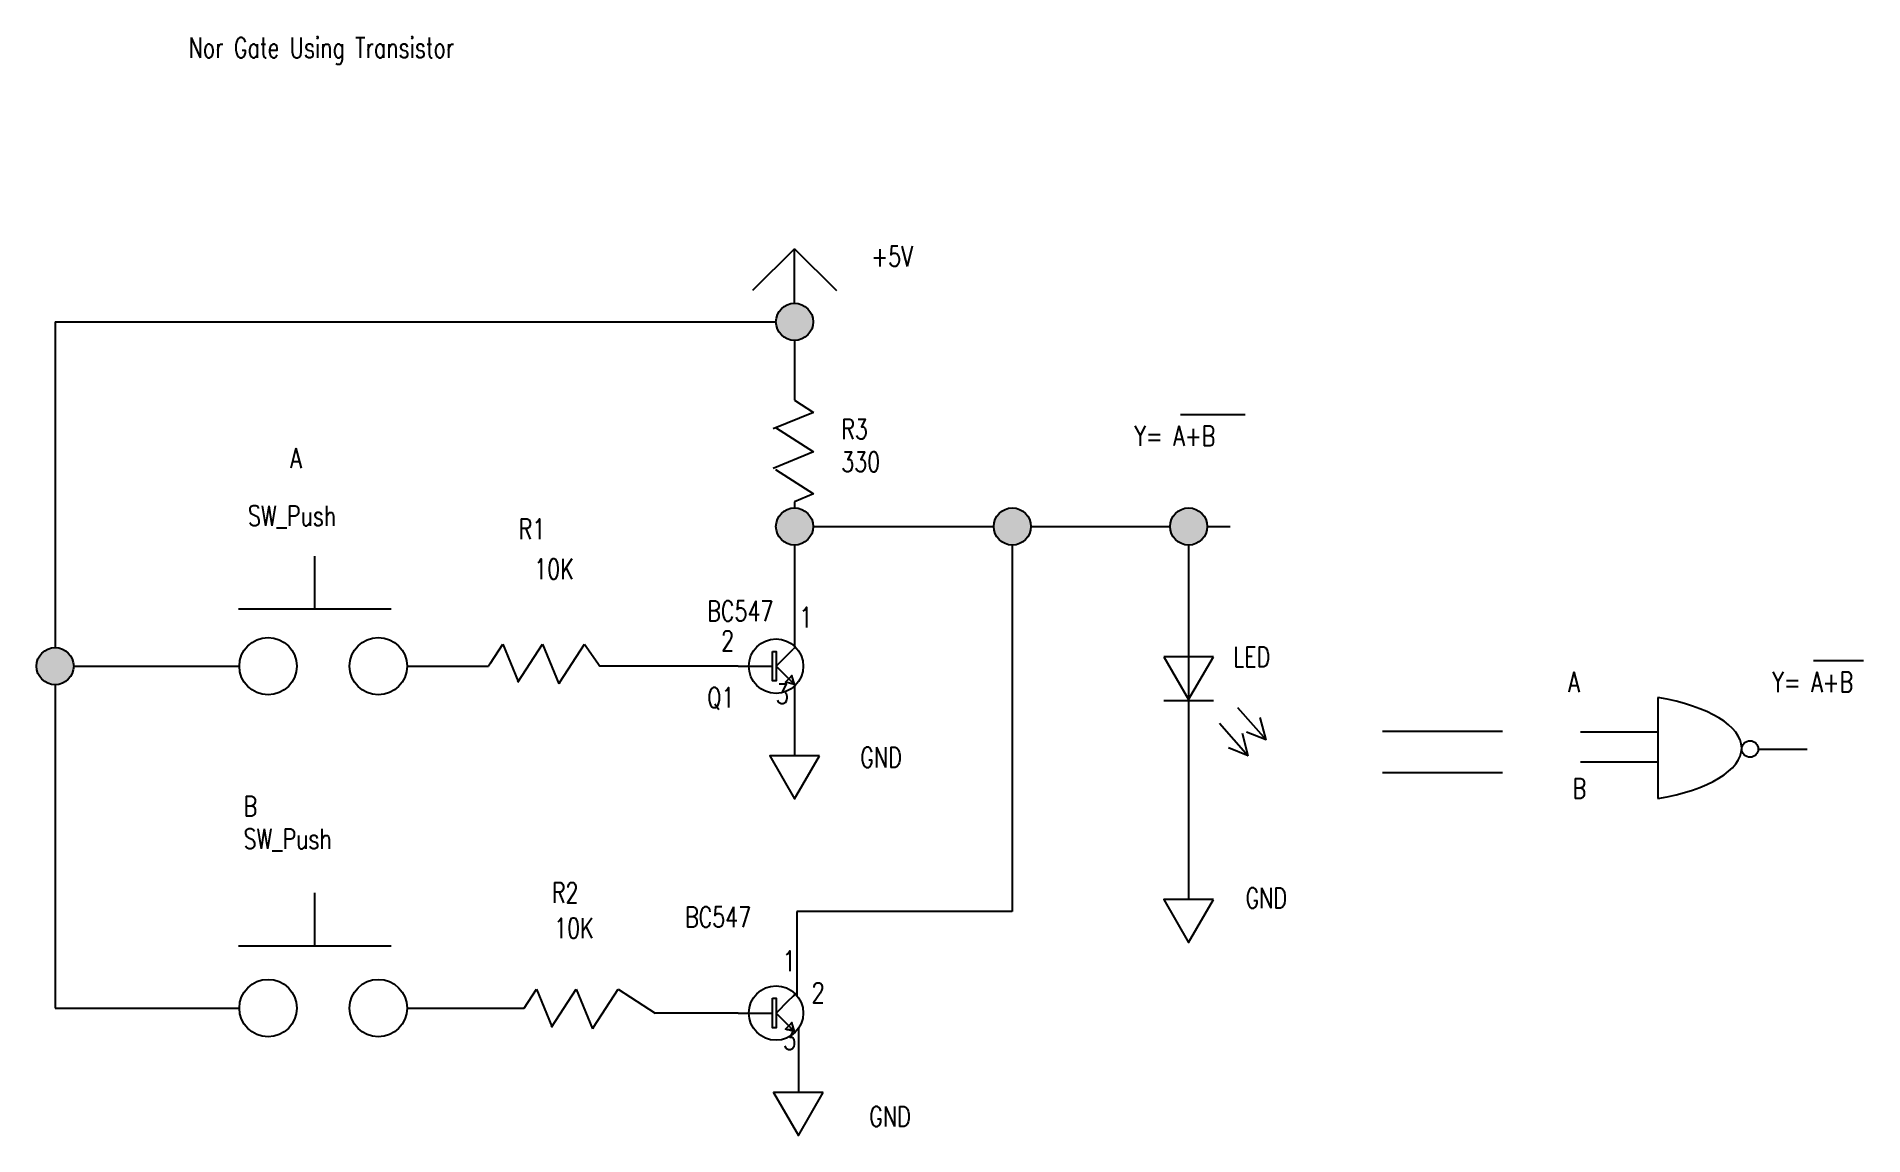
# Model space of a CAD drawing. Header units: millimetres. Extents: x 5269 to 68678, y 2429 to 40551.
import ezdxf

# ---------------------------------------------------------------- set-up
doc = ezdxf.new("R2010")
doc.units = ezdxf.units.MM
doc.header["$LTSCALE"] = 0.5
doc.styles.add('Annotative', font='romans.shx', dxfattribs={"width": 0.75})

msp = doc.modelspace()

# ---------------------------------------------------------------- hatches: boundary and pattern name
at = {"true_color": 0x000000}
h = msp.add_hatch(color=18, dxfattribs=at)
h.dxf.hatch_style = 1
h.paths.add_polyline_path([(32223, 23555, 1), (30933, 23555, 1)])
h.paths.add_polyline_path([(39781, 23555, 1), (38491, 23555, 1)])
h.paths.add_polyline_path([(45900, 23555, 1), (44610, 23555, 1)])
h.paths.add_polyline_path([(5269, 18709, 1), (6559, 18709, 1)])
h.paths.add_polyline_path([(30933, 30654, 1), (32223, 30654, 1)])

# ---------------------------------------------------------------- linework, layer by layer
for p, q in [((31578, 33189), (30121, 31744)), ((31578, 31299), (31578, 33189)), ((31578, 33189), (33035, 31744)), ((5914, 30654), (30933, 30654)), ((5914, 30654), (5914, 19354)), ((31578, 30009), (31578, 28332)), ((31578, 28724), (31578, 27940)), ((31578, 27940), (32237, 27514)), ((32237, 27514), (30837, 26937)), ((44974, 27439), (47216, 27439)), ((30919, 26992), (32237, 26139)), ((32237, 26139), (30837, 25562)), ((30919, 25535), (32237, 24682)), ((32237, 24682), (31578, 24411)), ((31578, 24411), (31578, 24200)), ((32223, 23555), (38491, 23555)), ((39781, 23555), (44610, 23555)), ((45900, 23555), (46694, 23555)), ((31578, 22910), (31578, 19506)), ((39136, 22910), (39136, 10197)), ((45255, 22910), (45255, 10614)), ((14926, 20696), (14926, 22530)), ((12276, 20696), (17577, 20696)), ((21024, 18811), (21450, 19470)), ((21450, 19470), (21985, 18172)), ((21973, 18152), (22825, 19470)), ((22825, 19470), (23392, 18094)), ((23430, 18152), (24282, 19470)), ((24282, 19470), (24748, 18813)), ((31357, 19129), (31525, 19296)), ((31578, 19349), (31525, 19296)), ((31578, 19506), (31578, 19402)), ((31578, 19349), (31605, 19376)), ((46116, 19038), (44394, 19038)), ((44394, 19038), (45255, 17547)), ((45255, 17547), (46116, 19038)), ((6559, 18709), (12310, 18709)), ((18128, 18709), (20958, 18709)), ((20261, 18709), (20261, 18709)), ((21024, 18811), (20958, 18709)), ((24748, 18813), (24822, 18709)), ((29617, 18709), (24822, 18709)), ((29617, 18709), (30810, 18709)), ((66948, 18904), (68678, 18904)), ((5914, 18064), (5914, 6847)), ((23430, 18152), (23392, 18094)), ((31579, 18069), (31579, 15602)), ((46116, 17509), (44394, 17509)), ((46949, 17279), (47946, 16153)), ((61546, 17623), (61546, 14113)), ((46328, 16729), (47325, 15603)), ((47946, 16153), (47743, 16928)), ((47325, 15603), (46644, 15875)), ((47325, 15603), (47122, 16378)), ((47946, 16153), (47265, 16425)), ((51989, 16451), (56155, 16451)), ((61546, 16417), (58856, 16417)), ((58912, 15377), (58856, 15377)), ((61546, 15377), (58912, 15377)), ((64450, 15834), (64455, 15834)), ((65027, 15834), (66723, 15834)), ((51989, 15021), (56155, 15021)), ((14926, 9008), (14926, 10842)), ((39136, 10197), (31662, 10197)), ((31662, 10197), (31662, 7281)), ((12276, 9008), (17577, 9008)), ((22195, 6847), (22621, 7506)), ((22621, 7506), (23156, 6208)), ((23143, 6188), (23996, 7506)), ((23996, 7506), (24563, 6130)), ((24601, 6188), (25453, 7506)), ((25453, 7506), (26735, 6676)), ((31357, 7096), (31525, 7263)), ((31525, 7263), (31605, 7344)), ((5914, 6847), (12310, 6847)), ((18128, 6847), (22195, 6847)), ((29617, 6676), (26735, 6676)), ((29617, 6676), (30810, 6676)), ((24601, 6188), (24563, 6130)), ((31710, 6134), (31710, 3920))]:
    msp.add_line(p, q)
for points in [[(30810, 19222), (30936, 19222), (30936, 18196), (30810, 18196)], [(31376, 18268), (31579, 18069), (31263, 18154)], [(31376, 18268), (31579, 18069), (31488, 18383)], [(32440, 15602), (30718, 15602), (31579, 14111)], [(46116, 10614), (44394, 10614), (45255, 9123)], [(30810, 7190), (30936, 7190), (30936, 6163), (30810, 6163)], [(31376, 6236), (31579, 6036), (31488, 6350)], [(31376, 6236), (31579, 6036), (31263, 6121)], [(32570, 3920), (30849, 3920), (31710, 2429)]]:
    msp.add_lwpolyline(points, close=True)
for points in [[(31357, 19129), (30936, 18709), (31376, 18268)], [(31357, 7096), (30936, 6676), (31376, 6236)]]:
    msp.add_lwpolyline(points)
for centre, radius in [((31578, 30654), 645), ((31578, 23555), 645), ((39136, 23555), 645), ((45255, 23555), 645), ((13306, 18709), 996), ((17132, 18709), 996), ((5914, 18709), 645), ((30936, 18709), 945), ((64741, 15834), 286), ((13306, 6847), 996), ((17132, 6847), 996), ((30936, 6676), 945)]:
    msp.add_circle(centre, radius)
msp.add_ellipse((59541, 15868), major_axis=(4910, 0), ratio=0.39165, start_param=5.133035, end_param=7.433336)

# ---------------------------------------------------------------- texts
at = {"style": 'Annotative', "width": 0.75}
for s, p in [('Nor Gate Using Transistor', (10544, 39818)), ('+5V', (34245, 32575)), ('R3', (33200, 26583)), ('Y= A+B ', (43368, 26348)), ('A', (14070, 25576)), ('330', (33200, 25449)), ('SW_Push', (12607, 23577)), ('R1', (22002, 23116)), ('10K', (22541, 21731)), ('BC547', (28547, 20270)), ('1', (31747, 20053)), ('2', (29028, 19238)), ('LED', (46805, 18684)), ('A', (58425, 17809)), ('Y= A+B', (65509, 17809)), ('Q1', (28547, 17270)), ('3', (30932, 17398)), ('GND', (33860, 15194)), ('B', (58579, 14117)), ('B', (12453, 13502)), ('SW_Push', (12453, 12369)), ('R2', (23157, 10503)), ('GND', (47228, 10315)), ('BC547', (27777, 9657)), ('10K', (23234, 9272)), ('1', (31164, 8128)), ('2', (32173, 7028)), ('3', (31188, 5400)), ('GND', (34168, 2735))]:
    msp.add_text(s, height=700, dxfattribs=at).set_placement(p)

doc.saveas('drawing.dxf')
